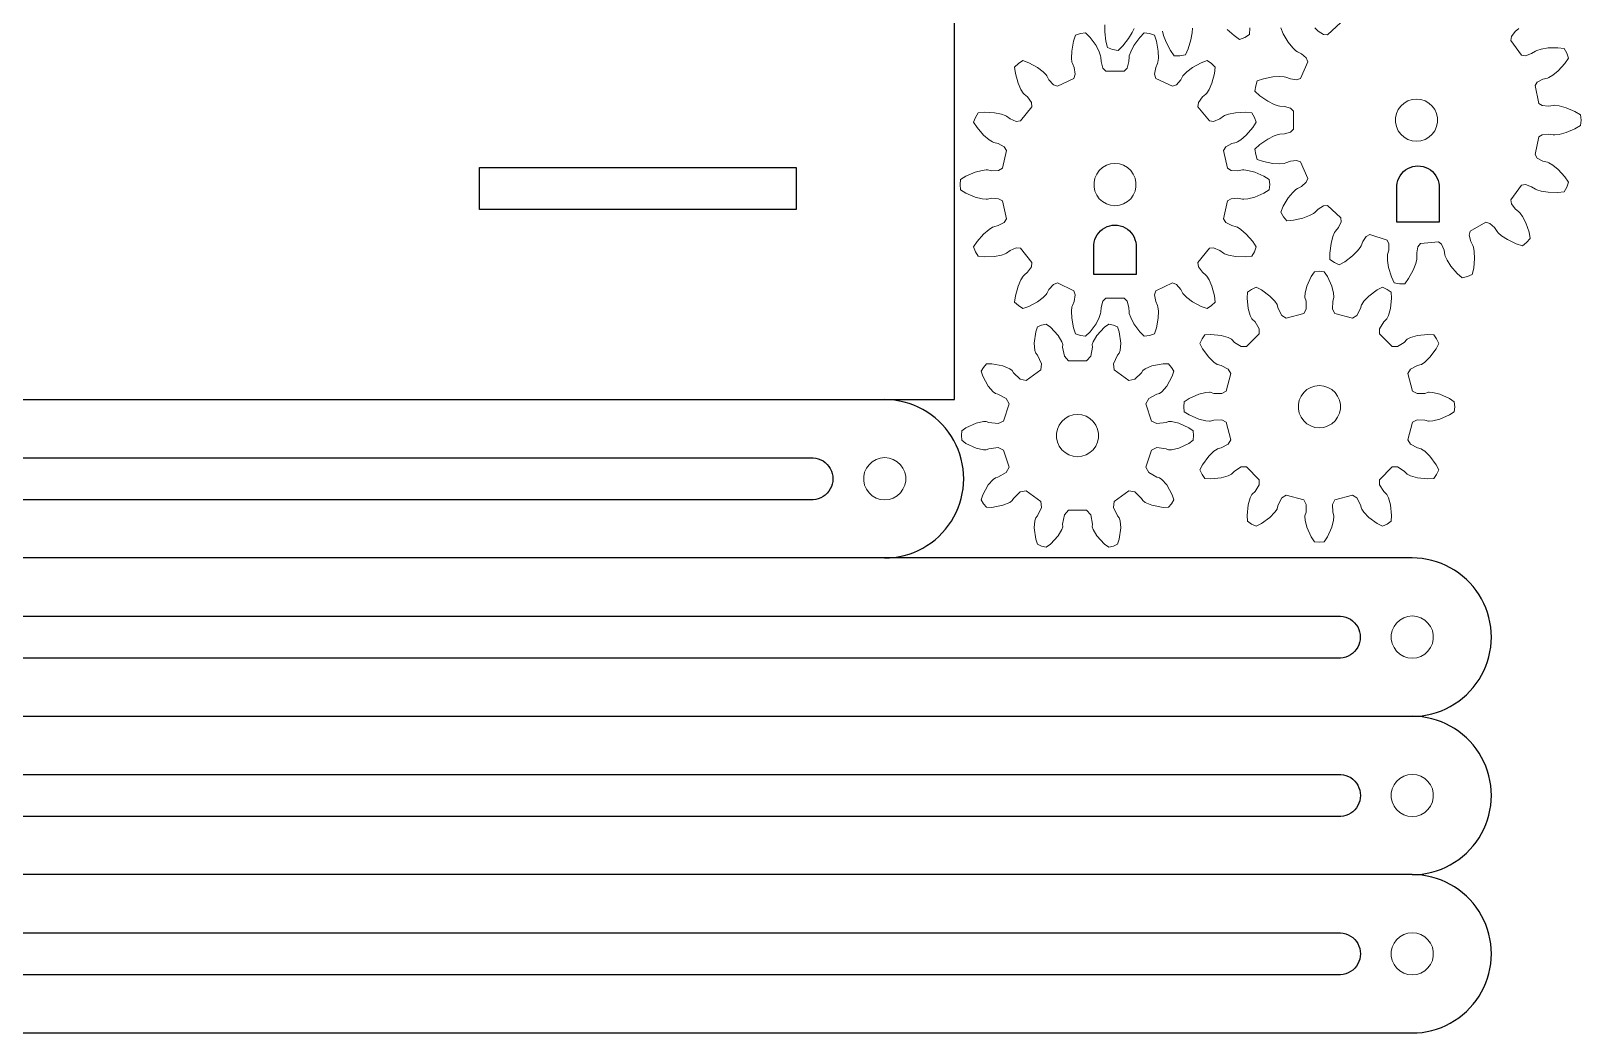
# Model space of a CAD drawing. Header units: centimetres. Extents: x 0 to 73, y 0 to 113.
# Drawn here: x 22.61 to 51.98, y 0.22 to 19.2 of the extents above; entities that cross this region are included whole.
import ezdxf

# ---------------------------------------------------------------- set-up
doc = ezdxf.new("R2010")
doc.units = ezdxf.units.CM
doc.layers.get('0').update_dxf_attribs({"lineweight": 25, "true_color": 0xffffff})
doc.layers.add('OpenJsCad', color=7, linetype='Continuous', lineweight=5, true_color=0xffffff)

msp = doc.modelspace()

# ---------------------------------------------------------------- linework, layer by layer
for p, q in [((40.106, 12.216), (40.106, 42.216)), ((31.106, 16.616), (37.106, 16.616)), ((31.106, 15.816), (31.106, 16.616)), ((37.106, 16.616), (37.106, 15.816)), ((48.53, 16.414), (48.554, 16.458)), ((48.554, 16.458), (48.584, 16.499)), ((48.584, 16.499), (48.618, 16.535)), ((48.618, 16.535), (48.657, 16.567)), ((48.657, 16.567), (48.699, 16.594)), ((48.699, 16.594), (48.745, 16.616)), ((48.745, 16.616), (48.792, 16.631)), ((48.792, 16.631), (48.842, 16.641)), ((48.842, 16.641), (48.892, 16.644)), ((48.892, 16.644), (48.942, 16.641)), ((48.942, 16.641), (48.991, 16.631)), ((48.991, 16.631), (49.039, 16.616)), ((49.039, 16.616), (49.085, 16.594)), ((49.085, 16.594), (49.127, 16.567)), ((49.127, 16.567), (49.166, 16.535)), ((49.166, 16.535), (49.2, 16.499)), ((49.2, 16.499), (49.23, 16.458)), ((49.23, 16.458), (49.254, 16.414)), ((48.492, 15.577), (48.493, 16.269)), ((48.493, 16.269), (48.499, 16.319)), ((48.499, 16.319), (48.511, 16.367)), ((48.511, 16.367), (48.53, 16.414)), ((49.254, 16.414), (49.272, 16.367)), ((49.272, 16.367), (49.285, 16.319)), ((49.285, 16.319), (49.291, 16.269)), ((49.291, 16.269), (49.292, 15.577)), ((37.106, 15.816), (31.106, 15.816)), ((49.292, 15.577), (48.492, 15.577)), ((42.768, 15.246), (42.787, 15.293)), ((42.787, 15.293), (42.811, 15.337)), ((42.811, 15.337), (42.841, 15.378)), ((42.841, 15.378), (42.875, 15.414)), ((42.875, 15.414), (42.914, 15.446)), ((42.914, 15.446), (42.956, 15.473)), ((42.956, 15.473), (43.002, 15.495)), ((43.002, 15.495), (43.049, 15.51)), ((43.049, 15.51), (43.099, 15.52)), ((43.099, 15.52), (43.149, 15.523)), ((43.149, 15.523), (43.199, 15.52)), ((43.199, 15.52), (43.248, 15.51)), ((43.248, 15.51), (43.296, 15.495)), ((43.296, 15.495), (43.342, 15.473)), ((43.342, 15.473), (43.384, 15.446)), ((43.384, 15.446), (43.423, 15.414)), ((43.423, 15.414), (43.457, 15.378)), ((43.457, 15.378), (43.487, 15.337)), ((43.487, 15.337), (43.511, 15.293)), ((43.511, 15.293), (43.529, 15.246)), ((42.749, 14.589), (42.75, 15.148)), ((42.75, 15.148), (42.756, 15.198)), ((42.756, 15.198), (42.768, 15.246)), ((43.529, 15.246), (43.542, 15.198)), ((43.542, 15.198), (43.548, 15.148)), ((43.548, 15.148), (43.549, 14.589)), ((43.549, 14.589), (42.749, 14.589)), ((0.106, 12.216), (40.106, 12.216)), ((38.877, 12.213), (38.783, 12.216)), ((38.971, 12.204), (38.877, 12.213)), ((39.064, 12.189), (38.971, 12.204)), ((39.156, 12.168), (39.064, 12.189)), ((39.246, 12.142), (39.156, 12.168)), ((39.335, 12.11), (39.246, 12.142)), ((39.421, 12.073), (39.335, 12.11)), ((39.505, 12.03), (39.421, 12.073)), ((39.586, 11.982), (39.505, 12.03)), ((39.664, 11.929), (39.586, 11.982)), ((39.739, 11.871), (39.664, 11.929)), ((39.809, 11.809), (39.739, 11.871)), ((39.876, 11.742), (39.809, 11.809)), ((39.938, 11.672), (39.876, 11.742)), ((39.996, 11.597), (39.938, 11.672)), ((40.049, 11.519), (39.996, 11.597)), ((40.097, 11.438), (40.049, 11.519)), ((40.14, 11.354), (40.097, 11.438)), ((40.177, 11.268), (40.14, 11.354)), ((40.209, 11.179), (40.177, 11.268)), ((40.236, 11.089), (40.209, 11.179)), ((1.758, 11.115), (37.427, 11.115)), ((37.427, 11.115), (37.477, 11.108)), ((37.477, 11.108), (37.525, 11.096)), ((37.525, 11.096), (37.572, 11.077)), ((37.572, 11.077), (37.616, 11.053)), ((37.616, 11.053), (37.657, 11.024)), ((37.657, 11.024), (37.693, 10.989)), ((37.693, 10.989), (37.725, 10.951)), ((37.725, 10.951), (37.752, 10.908)), ((37.752, 10.908), (37.774, 10.863)), ((40.256, 10.997), (40.236, 11.089)), ((40.271, 10.904), (40.256, 10.997)), ((40.28, 10.81), (40.271, 10.904)), ((37.774, 10.863), (37.789, 10.815)), ((37.789, 10.616), (37.774, 10.568)), ((37.789, 10.815), (37.799, 10.766)), ((37.799, 10.665), (37.789, 10.616)), ((37.799, 10.766), (37.802, 10.716)), ((37.802, 10.716), (37.799, 10.665)), ((40.271, 10.528), (40.28, 10.621)), ((40.283, 10.716), (40.28, 10.81)), ((40.28, 10.621), (40.283, 10.716)), ((37.427, 10.316), (1.758, 10.316)), ((37.477, 10.323), (37.427, 10.316)), ((37.525, 10.335), (37.477, 10.323)), ((37.572, 10.354), (37.525, 10.335)), ((37.616, 10.378), (37.572, 10.354)), ((37.657, 10.407), (37.616, 10.378)), ((37.693, 10.442), (37.657, 10.407)), ((37.725, 10.48), (37.693, 10.442)), ((37.752, 10.523), (37.725, 10.48)), ((37.774, 10.568), (37.752, 10.523)), ((40.209, 10.252), (40.236, 10.343)), ((40.236, 10.343), (40.256, 10.434)), ((40.256, 10.434), (40.271, 10.528)), ((40.049, 9.912), (40.097, 9.993)), ((40.097, 9.993), (40.14, 10.077)), ((40.14, 10.077), (40.177, 10.163)), ((40.177, 10.163), (40.209, 10.252)), ((39.876, 9.689), (39.938, 9.759)), ((39.938, 9.759), (39.996, 9.834)), ((39.996, 9.834), (40.049, 9.912)), ((39.421, 9.358), (39.505, 9.401)), ((39.505, 9.401), (39.586, 9.449)), ((39.586, 9.449), (39.664, 9.502)), ((39.664, 9.502), (39.739, 9.56)), ((39.739, 9.56), (39.809, 9.622)), ((39.809, 9.622), (39.876, 9.689)), ((48.783, 9.216), (1.783, 9.216)), ((38.783, 9.216), (38.877, 9.219)), ((38.877, 9.219), (38.971, 9.227)), ((38.971, 9.227), (39.064, 9.242)), ((39.064, 9.242), (39.156, 9.263)), ((39.156, 9.263), (39.246, 9.289)), ((39.246, 9.289), (39.335, 9.321)), ((39.335, 9.321), (39.421, 9.358)), ((48.877, 9.213), (48.783, 9.216)), ((48.971, 9.204), (48.877, 9.213)), ((49.064, 9.189), (48.971, 9.204)), ((49.156, 9.168), (49.064, 9.189)), ((49.246, 9.142), (49.156, 9.168)), ((49.335, 9.11), (49.246, 9.142)), ((49.421, 9.073), (49.335, 9.11)), ((49.505, 9.03), (49.421, 9.073)), ((49.586, 8.982), (49.505, 9.03)), ((49.664, 8.929), (49.586, 8.982)), ((49.739, 8.871), (49.664, 8.929)), ((49.809, 8.809), (49.739, 8.871)), ((49.876, 8.742), (49.809, 8.809)), ((49.938, 8.672), (49.876, 8.742)), ((49.996, 8.597), (49.938, 8.672)), ((50.049, 8.519), (49.996, 8.597)), ((50.097, 8.438), (50.049, 8.519)), ((50.14, 8.354), (50.097, 8.438)), ((50.177, 8.268), (50.14, 8.354)), ((50.209, 8.179), (50.177, 8.268)), ((1.758, 8.115), (47.424, 8.115)), ((47.424, 8.115), (47.474, 8.108)), ((47.474, 8.108), (47.523, 8.096)), ((47.523, 8.096), (47.569, 8.077)), ((47.569, 8.077), (47.613, 8.053)), ((47.613, 8.053), (47.654, 8.024)), ((47.654, 8.024), (47.691, 7.989)), ((47.691, 7.989), (47.723, 7.951)), ((47.723, 7.951), (47.75, 7.908)), ((50.236, 8.089), (50.209, 8.179)), ((50.256, 7.997), (50.236, 8.089)), ((50.271, 7.904), (50.256, 7.997)), ((47.75, 7.908), (47.771, 7.863)), ((47.771, 7.863), (47.787, 7.815)), ((47.787, 7.815), (47.796, 7.766)), ((47.796, 7.665), (47.787, 7.616)), ((47.796, 7.766), (47.799, 7.716)), ((47.799, 7.716), (47.796, 7.665)), ((50.28, 7.81), (50.271, 7.904)), ((50.283, 7.716), (50.28, 7.81)), ((50.28, 7.621), (50.283, 7.716)), ((47.569, 7.354), (47.523, 7.335)), ((47.613, 7.378), (47.569, 7.354)), ((47.654, 7.407), (47.613, 7.378)), ((47.691, 7.442), (47.654, 7.407)), ((47.723, 7.48), (47.691, 7.442)), ((47.75, 7.523), (47.723, 7.48)), ((47.771, 7.568), (47.75, 7.523)), ((47.787, 7.616), (47.771, 7.568)), ((50.236, 7.343), (50.256, 7.434)), ((50.256, 7.434), (50.271, 7.528)), ((50.271, 7.528), (50.28, 7.621)), ((47.424, 7.316), (1.758, 7.316)), ((47.474, 7.323), (47.424, 7.316)), ((47.523, 7.335), (47.474, 7.323)), ((50.097, 6.993), (50.14, 7.077)), ((50.14, 7.077), (50.177, 7.163)), ((50.177, 7.163), (50.209, 7.252)), ((50.209, 7.252), (50.236, 7.343)), ((49.876, 6.689), (49.938, 6.759)), ((49.938, 6.759), (49.996, 6.834)), ((49.996, 6.834), (50.049, 6.912)), ((50.049, 6.912), (50.097, 6.993)), ((49.586, 6.449), (49.664, 6.502)), ((49.664, 6.502), (49.739, 6.56)), ((49.739, 6.56), (49.809, 6.622)), ((49.809, 6.622), (49.876, 6.689)), ((1.783, 6.216), (48.783, 6.216)), ((48.783, 6.216), (48.877, 6.219)), ((48.877, 6.213), (48.783, 6.216)), ((48.877, 6.219), (48.971, 6.227)), ((48.971, 6.204), (48.877, 6.213)), ((48.971, 6.227), (49.064, 6.242)), ((49.064, 6.189), (48.971, 6.204)), ((49.064, 6.242), (49.156, 6.263)), ((49.156, 6.168), (49.064, 6.189)), ((49.156, 6.263), (49.246, 6.289)), ((49.246, 6.289), (49.335, 6.321)), ((49.335, 6.321), (49.421, 6.358)), ((49.421, 6.358), (49.505, 6.401)), ((49.505, 6.401), (49.586, 6.449)), ((49.246, 6.142), (49.156, 6.168)), ((49.335, 6.11), (49.246, 6.142)), ((49.421, 6.073), (49.335, 6.11)), ((49.505, 6.03), (49.421, 6.073)), ((49.586, 5.982), (49.505, 6.03)), ((49.664, 5.929), (49.586, 5.982)), ((49.739, 5.871), (49.664, 5.929)), ((49.809, 5.809), (49.739, 5.871)), ((49.876, 5.742), (49.809, 5.809)), ((49.938, 5.672), (49.876, 5.742)), ((49.996, 5.597), (49.938, 5.672)), ((50.049, 5.519), (49.996, 5.597)), ((50.097, 5.438), (50.049, 5.519)), ((50.14, 5.354), (50.097, 5.438)), ((50.177, 5.268), (50.14, 5.354)), ((1.758, 5.115), (47.428, 5.115)), ((47.428, 5.115), (47.478, 5.108)), ((47.478, 5.108), (47.526, 5.096)), ((47.526, 5.096), (47.573, 5.077)), ((47.573, 5.077), (47.617, 5.053)), ((47.617, 5.053), (47.658, 5.024)), ((47.658, 5.024), (47.694, 4.989)), ((50.209, 5.179), (50.177, 5.268)), ((50.236, 5.089), (50.209, 5.179)), ((50.256, 4.997), (50.236, 5.089)), ((50.271, 4.904), (50.256, 4.997)), ((47.694, 4.989), (47.726, 4.951)), ((47.726, 4.951), (47.753, 4.908)), ((47.753, 4.908), (47.774, 4.863)), ((47.774, 4.863), (47.79, 4.815)), ((47.79, 4.815), (47.799, 4.766)), ((47.799, 4.766), (47.803, 4.716)), ((47.803, 4.716), (47.799, 4.665)), ((50.28, 4.81), (50.271, 4.904)), ((50.283, 4.716), (50.28, 4.81)), ((50.28, 4.621), (50.283, 4.716)), ((47.658, 4.407), (47.617, 4.378)), ((47.694, 4.442), (47.658, 4.407)), ((47.726, 4.48), (47.694, 4.442)), ((47.753, 4.523), (47.726, 4.48)), ((47.774, 4.568), (47.753, 4.523)), ((47.79, 4.616), (47.774, 4.568)), ((47.799, 4.665), (47.79, 4.616)), ((50.236, 4.343), (50.256, 4.434)), ((50.256, 4.434), (50.271, 4.528)), ((50.271, 4.528), (50.28, 4.621)), ((47.428, 4.316), (1.758, 4.316)), ((47.478, 4.323), (47.428, 4.316)), ((47.526, 4.335), (47.478, 4.323)), ((47.573, 4.354), (47.526, 4.335)), ((47.617, 4.378), (47.573, 4.354)), ((50.14, 4.077), (50.177, 4.163)), ((50.177, 4.163), (50.209, 4.252)), ((50.209, 4.252), (50.236, 4.343)), ((49.938, 3.759), (49.996, 3.834)), ((49.996, 3.834), (50.049, 3.912)), ((50.049, 3.912), (50.097, 3.993)), ((50.097, 3.993), (50.14, 4.077)), ((49.664, 3.502), (49.739, 3.56)), ((49.739, 3.56), (49.809, 3.622)), ((49.809, 3.622), (49.876, 3.689)), ((49.876, 3.689), (49.938, 3.759)), ((48.971, 3.227), (49.064, 3.242)), ((49.064, 3.242), (49.156, 3.263)), ((49.156, 3.263), (49.246, 3.289)), ((49.246, 3.289), (49.335, 3.321)), ((49.335, 3.321), (49.421, 3.358)), ((49.421, 3.358), (49.505, 3.401)), ((49.505, 3.401), (49.586, 3.449)), ((49.586, 3.449), (49.664, 3.502)), ((48.783, 3.216), (1.783, 3.216)), ((48.783, 3.216), (48.877, 3.219)), ((48.877, 3.213), (48.783, 3.216)), ((48.877, 3.219), (48.971, 3.227)), ((48.971, 3.204), (48.877, 3.213)), ((49.064, 3.189), (48.971, 3.204)), ((49.156, 3.168), (49.064, 3.189)), ((49.246, 3.142), (49.156, 3.168)), ((49.335, 3.11), (49.246, 3.142)), ((49.421, 3.073), (49.335, 3.11)), ((49.505, 3.03), (49.421, 3.073)), ((49.586, 2.982), (49.505, 3.03)), ((49.664, 2.929), (49.586, 2.982)), ((49.739, 2.871), (49.664, 2.929)), ((49.809, 2.809), (49.739, 2.871)), ((49.876, 2.742), (49.809, 2.809)), ((49.938, 2.672), (49.876, 2.742)), ((49.996, 2.597), (49.938, 2.672)), ((50.049, 2.519), (49.996, 2.597)), ((50.097, 2.438), (50.049, 2.519)), ((50.14, 2.354), (50.097, 2.438)), ((50.177, 2.268), (50.14, 2.354)), ((1.758, 2.115), (47.426, 2.115)), ((47.426, 2.115), (47.476, 2.108)), ((47.476, 2.108), (47.525, 2.096)), ((47.525, 2.096), (47.572, 2.077)), ((47.572, 2.077), (47.616, 2.053)), ((50.209, 2.179), (50.177, 2.268)), ((50.236, 2.089), (50.209, 2.179)), ((50.256, 1.997), (50.236, 2.089)), ((47.616, 2.053), (47.656, 2.024)), ((47.656, 2.024), (47.693, 1.989)), ((47.693, 1.989), (47.725, 1.951)), ((47.725, 1.951), (47.752, 1.908)), ((47.752, 1.908), (47.773, 1.863)), ((47.773, 1.863), (47.789, 1.815)), ((47.789, 1.815), (47.798, 1.766)), ((47.798, 1.766), (47.801, 1.716)), ((50.271, 1.904), (50.256, 1.997)), ((50.28, 1.81), (50.271, 1.904)), ((50.283, 1.716), (50.28, 1.81)), ((47.725, 1.48), (47.693, 1.442)), ((47.752, 1.523), (47.725, 1.48)), ((47.773, 1.568), (47.752, 1.523)), ((47.789, 1.616), (47.773, 1.568)), ((47.798, 1.665), (47.789, 1.616)), ((47.801, 1.716), (47.798, 1.665)), ((50.256, 1.434), (50.271, 1.528)), ((50.271, 1.528), (50.28, 1.621)), ((50.28, 1.621), (50.283, 1.716)), ((47.426, 1.316), (1.758, 1.316)), ((47.476, 1.323), (47.426, 1.316)), ((47.525, 1.335), (47.476, 1.323)), ((47.572, 1.354), (47.525, 1.335)), ((47.616, 1.378), (47.572, 1.354)), ((47.656, 1.407), (47.616, 1.378)), ((47.693, 1.442), (47.656, 1.407)), ((50.177, 1.163), (50.209, 1.252)), ((50.209, 1.252), (50.236, 1.343)), ((50.236, 1.343), (50.256, 1.434)), ((49.996, 0.834), (50.049, 0.912)), ((50.049, 0.912), (50.097, 0.993)), ((50.097, 0.993), (50.14, 1.077)), ((50.14, 1.077), (50.177, 1.163)), ((49.739, 0.56), (49.809, 0.622)), ((49.809, 0.622), (49.876, 0.689)), ((49.876, 0.689), (49.938, 0.759)), ((49.938, 0.759), (49.996, 0.834)), ((49.246, 0.289), (49.335, 0.321)), ((49.335, 0.321), (49.421, 0.358)), ((49.421, 0.358), (49.505, 0.401)), ((49.505, 0.401), (49.586, 0.449)), ((49.586, 0.449), (49.664, 0.502)), ((49.664, 0.502), (49.739, 0.56)), ((1.783, 0.216), (48.783, 0.216)), ((48.783, 0.216), (48.877, 0.219)), ((48.877, 0.219), (48.971, 0.227)), ((48.971, 0.227), (49.064, 0.242)), ((49.064, 0.242), (49.156, 0.263)), ((49.156, 0.263), (49.246, 0.289))]:
    msp.add_line(p, q)
at = {"layer": 'OpenJsCad'}
for points in [[(45.743, 14.931), (45.792, 15.017), (45.828, 15.109), (45.763, 15.21), (45.639, 15.352), (45.537, 15.439), (45.469, 15.481), (45.446, 15.491), (45.364, 15.513), (45.252, 15.574), (45.207, 15.643), (45.284, 15.979), (45.354, 16.022), (45.481, 16.029), (45.564, 16.012), (45.59, 16.011), (45.669, 16.019), (45.799, 16.053), (45.973, 16.128), (46.075, 16.191), (46.083, 16.289), (46.075, 16.388), (45.973, 16.451), (45.799, 16.526), (45.669, 16.559), (45.59, 16.568), (45.564, 16.567), (45.481, 16.55), (45.354, 16.557), (45.284, 16.6), (45.207, 16.936), (45.252, 17.005), (45.364, 17.066), (45.446, 17.087), (45.469, 17.097), (45.537, 17.14), (45.639, 17.226), (45.763, 17.369), (45.828, 17.47), (45.792, 17.562), (45.743, 17.648), (45.623, 17.66), (45.434, 17.652), (45.303, 17.626), (45.227, 17.599), (45.205, 17.587), (45.137, 17.536), (45.019, 17.487), (44.938, 17.495), (44.723, 17.764), (44.733, 17.846), (44.807, 17.95), (44.872, 18.005), (44.889, 18.024), (44.932, 18.091), (44.986, 18.214), (45.036, 18.396), (45.051, 18.516), (44.978, 18.583), (44.897, 18.638), (44.783, 18.598), (44.617, 18.508), (44.509, 18.428), (44.453, 18.371), (44.438, 18.35), (44.399, 18.275), (44.314, 18.18), (44.237, 18.152), (43.927, 18.301), (43.901, 18.379), (43.923, 18.505), (43.957, 18.582), (43.964, 18.607), (43.973, 18.686), (43.969, 18.82), (43.935, 19.006), (43.896, 19.12), (43.802, 19.149), (43.705, 19.164), (43.62, 19.078), (43.509, 18.925), (43.447, 18.806), (43.421, 18.731), (43.416, 18.706), (43.414, 18.621), (43.379, 18.498), (43.321, 18.439), (42.977, 18.439), (42.92, 18.498), (42.885, 18.621), (42.882, 18.706), (42.878, 18.731), (42.852, 18.806), (42.79, 18.925), (42.679, 19.078), (42.594, 19.164), (42.497, 19.149), (42.402, 19.12), (42.363, 19.006), (42.33, 18.82), (42.325, 18.686), (42.335, 18.607), (42.342, 18.582), (42.376, 18.505), (42.398, 18.379), (42.372, 18.301), (42.062, 18.152), (41.984, 18.18), (41.899, 18.275), (41.86, 18.35), (41.845, 18.371), (41.789, 18.428), (41.682, 18.508), (41.516, 18.598), (41.402, 18.638), (41.32, 18.583), (41.248, 18.516), (41.262, 18.396), (41.313, 18.214), (41.367, 18.091), (41.41, 18.024), (41.427, 18.005), (41.491, 17.95), (41.565, 17.846), (41.576, 17.764), (41.361, 17.495), (41.279, 17.487), (41.162, 17.536), (41.094, 17.587), (41.071, 17.599), (40.996, 17.626), (40.864, 17.652), (40.676, 17.66), (40.556, 17.648), (40.507, 17.562), (40.47, 17.47), (40.535, 17.369), (40.66, 17.226), (40.762, 17.14), (40.83, 17.097), (40.853, 17.087), (40.935, 17.066), (41.047, 17.005), (41.092, 16.936), (41.015, 16.6), (40.945, 16.557), (40.817, 16.55), (40.734, 16.567), (40.709, 16.568), (40.63, 16.559), (40.5, 16.526), (40.326, 16.451), (40.223, 16.388), (40.216, 16.289), (40.223, 16.191), (40.326, 16.128), (40.5, 16.053), (40.63, 16.019), (40.709, 16.011), (40.734, 16.012), (40.817, 16.029), (40.945, 16.022), (41.015, 15.979), (41.092, 15.643), (41.047, 15.574), (40.935, 15.513), (40.853, 15.491), (40.83, 15.481), (40.762, 15.439), (40.66, 15.352), (40.535, 15.21), (40.47, 15.109), (40.507, 15.017), (40.556, 14.931), (40.676, 14.919), (40.864, 14.927), (40.996, 14.953), (41.071, 14.98), (41.094, 14.992), (41.162, 15.043), (41.279, 15.092), (41.361, 15.083), (41.576, 14.814), (41.565, 14.733), (41.491, 14.629), (41.427, 14.574), (41.41, 14.555), (41.367, 14.488), (41.313, 14.365), (41.262, 14.183), (41.248, 14.063), (41.32, 13.996), (41.402, 13.94), (41.516, 13.981), (41.682, 14.07), (41.789, 14.151), (41.845, 14.208), (41.86, 14.228), (41.899, 14.304), (41.984, 14.399), (42.062, 14.427), (42.372, 14.278), (42.398, 14.2), (42.376, 14.074), (42.342, 13.997), (42.335, 13.972), (42.325, 13.893), (42.33, 13.759), (42.363, 13.573), (42.402, 13.459), (42.497, 13.43), (42.594, 13.415), (42.679, 13.501), (42.79, 13.654), (42.852, 13.773), (42.878, 13.848), (42.882, 13.873), (42.885, 13.958), (42.92, 14.081), (42.977, 14.139), (43.321, 14.139), (43.379, 14.081), (43.414, 13.958), (43.416, 13.873), (43.421, 13.848), (43.447, 13.773), (43.509, 13.654), (43.62, 13.501), (43.705, 13.415), (43.802, 13.43), (43.896, 13.459), (43.935, 13.573), (43.969, 13.759), (43.973, 13.893), (43.964, 13.972), (43.957, 13.997), (43.923, 14.074), (43.901, 14.2), (43.927, 14.278), (44.237, 14.427), (44.314, 14.399), (44.399, 14.304), (44.438, 14.228), (44.453, 14.208), (44.509, 14.151), (44.617, 14.07), (44.783, 13.981), (44.897, 13.94), (44.978, 13.996), (45.051, 14.063), (45.036, 14.183), (44.986, 14.365), (44.932, 14.488), (44.889, 14.555), (44.872, 14.574), (44.807, 14.629), (44.733, 14.733), (44.723, 14.814), (44.938, 15.083), (45.019, 15.092), (45.137, 15.043), (45.205, 14.992), (45.227, 14.98), (45.303, 14.953), (45.434, 14.927), (45.623, 14.919), (45.743, 14.931)], [(48.948, 17.119), (48.865, 17.11), (48.782, 17.119), (48.703, 17.145), (48.63, 17.187), (48.568, 17.243), (48.519, 17.31), (48.485, 17.387), (48.467, 17.469), (48.467, 17.552), (48.485, 17.634), (48.519, 17.71), (48.568, 17.778), (48.63, 17.834), (48.703, 17.876), (48.782, 17.902), (48.865, 17.91), (48.948, 17.902), (49.028, 17.876), (49.1, 17.834), (49.163, 17.778), (49.212, 17.71), (49.246, 17.634), (49.263, 17.552), (49.263, 17.469), (49.246, 17.387), (49.212, 17.31), (49.163, 17.243), (49.1, 17.187), (49.028, 17.145), (48.948, 17.119)], [(43.233, 15.898), (43.149, 15.889), (43.066, 15.898), (42.987, 15.924), (42.914, 15.966), (42.852, 16.022), (42.803, 16.089), (42.769, 16.166), (42.752, 16.248), (42.752, 16.331), (42.769, 16.413), (42.803, 16.489), (42.852, 16.557), (42.914, 16.613), (42.987, 16.655), (43.066, 16.681), (43.149, 16.689), (43.233, 16.681), (43.312, 16.655), (43.385, 16.613), (43.447, 16.557), (43.496, 16.489), (43.53, 16.413), (43.547, 16.331), (43.547, 16.248), (43.53, 16.166), (43.496, 16.089), (43.447, 16.022), (43.385, 15.966), (43.312, 15.924), (43.233, 15.898)], [(49.192, 10.72), (49.246, 10.798), (49.285, 10.883), (49.237, 10.983), (49.119, 11.144), (49.021, 11.238), (48.961, 11.279), (48.952, 11.282), (48.881, 11.3), (48.751, 11.372), (48.701, 11.453), (48.79, 11.786), (48.874, 11.831), (49.023, 11.828), (49.093, 11.808), (49.102, 11.807), (49.174, 11.812), (49.307, 11.844), (49.489, 11.925), (49.581, 11.987), (49.59, 12.081), (49.581, 12.175), (49.489, 12.237), (49.307, 12.318), (49.174, 12.35), (49.102, 12.355), (49.093, 12.354), (49.023, 12.334), (48.874, 12.331), (48.79, 12.376), (48.701, 12.709), (48.751, 12.79), (48.881, 12.862), (48.952, 12.88), (48.961, 12.883), (49.021, 12.924), (49.119, 13.018), (49.237, 13.179), (49.285, 13.279), (49.246, 13.364), (49.192, 13.442), (49.081, 13.449), (48.882, 13.428), (48.752, 13.39), (48.686, 13.358), (48.679, 13.353), (48.628, 13.3), (48.501, 13.223), (48.406, 13.22), (48.162, 13.464), (48.165, 13.559), (48.242, 13.687), (48.295, 13.737), (48.3, 13.745), (48.332, 13.81), (48.37, 13.94), (48.391, 14.139), (48.383, 14.25), (48.306, 14.304), (48.221, 14.344), (48.121, 14.295), (47.96, 14.177), (47.865, 14.079), (47.825, 14.019), (47.821, 14.011), (47.804, 13.939), (47.732, 13.809), (47.651, 13.759), (47.318, 13.848), (47.273, 13.932), (47.276, 14.081), (47.296, 14.151), (47.297, 14.16), (47.292, 14.233), (47.259, 14.365), (47.179, 14.547), (47.117, 14.639), (47.023, 14.648), (46.929, 14.639), (46.867, 14.547), (46.786, 14.365), (46.754, 14.233), (46.749, 14.16), (46.75, 14.151), (46.77, 14.081), (46.773, 13.932), (46.727, 13.848), (46.395, 13.759), (46.313, 13.809), (46.242, 13.939), (46.224, 14.011), (46.221, 14.019), (46.18, 14.079), (46.086, 14.177), (45.925, 14.295), (45.825, 14.344), (45.74, 14.304), (45.662, 14.25), (45.655, 14.139), (45.676, 13.94), (45.714, 13.81), (45.746, 13.745), (45.751, 13.737), (45.804, 13.687), (45.881, 13.559), (45.884, 13.464), (45.64, 13.22), (45.544, 13.223), (45.417, 13.3), (45.366, 13.353), (45.359, 13.358), (45.294, 13.39), (45.163, 13.428), (44.965, 13.449), (44.854, 13.442), (44.8, 13.364), (44.76, 13.279), (44.809, 13.179), (44.927, 13.018), (45.025, 12.924), (45.085, 12.883), (45.093, 12.88), (45.164, 12.862), (45.295, 12.79), (45.345, 12.709), (45.256, 12.376), (45.172, 12.331), (45.023, 12.334), (44.952, 12.354), (44.944, 12.355), (44.871, 12.35), (44.739, 12.318), (44.557, 12.237), (44.464, 12.175), (44.456, 12.081), (44.464, 11.987), (44.557, 11.925), (44.739, 11.844), (44.871, 11.812), (44.944, 11.807), (44.952, 11.808), (45.023, 11.828), (45.172, 11.831), (45.256, 11.786), (45.345, 11.453), (45.295, 11.372), (45.164, 11.3), (45.093, 11.282), (45.085, 11.279), (45.025, 11.238), (44.927, 11.144), (44.809, 10.983), (44.76, 10.883), (44.8, 10.798), (44.854, 10.72), (44.965, 10.713), (45.163, 10.734), (45.294, 10.772), (45.359, 10.804), (45.366, 10.809), (45.417, 10.862), (45.544, 10.939), (45.64, 10.942), (45.884, 10.698), (45.881, 10.603), (45.804, 10.475), (45.751, 10.425), (45.746, 10.417), (45.714, 10.352), (45.676, 10.222), (45.655, 10.023), (45.662, 9.912), (45.74, 9.858), (45.825, 9.818), (45.925, 9.867), (46.086, 9.985), (46.18, 10.083), (46.221, 10.143), (46.224, 10.151), (46.242, 10.223), (46.313, 10.353), (46.395, 10.403), (46.727, 10.314), (46.773, 10.23), (46.77, 10.081), (46.75, 10.011), (46.749, 10.002), (46.754, 9.929), (46.786, 9.797), (46.867, 9.615), (46.929, 9.523), (47.023, 9.514), (47.117, 9.523), (47.179, 9.615), (47.259, 9.797), (47.292, 9.929), (47.297, 10.002), (47.296, 10.011), (47.276, 10.081), (47.273, 10.23), (47.318, 10.314), (47.651, 10.403), (47.732, 10.353), (47.804, 10.223), (47.821, 10.151), (47.825, 10.143), (47.865, 10.083), (47.96, 9.985), (48.121, 9.867), (48.221, 9.818), (48.306, 9.858), (48.383, 9.912), (48.391, 10.023), (48.37, 10.222), (48.332, 10.352), (48.3, 10.417), (48.295, 10.425), (48.242, 10.475), (48.165, 10.603), (48.162, 10.698), (48.406, 10.942), (48.501, 10.939), (48.628, 10.862), (48.679, 10.809), (48.686, 10.804), (48.752, 10.772), (48.882, 10.734), (49.081, 10.713), (49.192, 10.72)], [(44.163, 10.175), (44.219, 10.241), (44.265, 10.315), (44.235, 10.411), (44.13, 10.599), (44.039, 10.703), (43.995, 10.736), (43.946, 10.747), (43.79, 10.833), (43.733, 10.933), (43.84, 11.26), (43.944, 11.307), (44.121, 11.285), (44.167, 11.265), (44.222, 11.266), (44.357, 11.297), (44.552, 11.387), (44.632, 11.448), (44.639, 11.534), (44.632, 11.621), (44.552, 11.681), (44.357, 11.772), (44.222, 11.802), (44.167, 11.803), (44.121, 11.784), (43.944, 11.761), (43.84, 11.808), (43.733, 12.136), (43.79, 12.235), (43.946, 12.321), (43.995, 12.332), (44.039, 12.365), (44.13, 12.47), (44.235, 12.657), (44.265, 12.753), (44.219, 12.827), (44.163, 12.893), (44.062, 12.895), (43.851, 12.854), (43.724, 12.799), (43.679, 12.768), (43.653, 12.725), (43.523, 12.602), (43.411, 12.579), (43.133, 12.781), (43.12, 12.895), (43.196, 13.057), (43.229, 13.094), (43.245, 13.147), (43.258, 13.285), (43.232, 13.498), (43.199, 13.593), (43.119, 13.627), (43.035, 13.647), (42.952, 13.589), (42.806, 13.432), (42.735, 13.313), (42.717, 13.261), (42.722, 13.211), (42.689, 13.036), (42.611, 12.951), (42.267, 12.951), (42.19, 13.036), (42.157, 13.211), (42.161, 13.261), (42.143, 13.313), (42.072, 13.432), (41.926, 13.589), (41.844, 13.647), (41.759, 13.627), (41.679, 13.593), (41.647, 13.498), (41.621, 13.285), (41.633, 13.147), (41.649, 13.094), (41.682, 13.057), (41.759, 12.895), (41.746, 12.781), (41.467, 12.579), (41.355, 12.602), (41.225, 12.725), (41.2, 12.768), (41.155, 12.799), (41.027, 12.854), (40.816, 12.895), (40.716, 12.893), (40.659, 12.827), (40.614, 12.753), (40.644, 12.657), (40.748, 12.47), (40.839, 12.365), (40.883, 12.332), (40.932, 12.321), (41.089, 12.235), (41.145, 12.136), (41.039, 11.808), (40.934, 11.761), (40.758, 11.784), (40.711, 11.803), (40.656, 11.802), (40.521, 11.772), (40.326, 11.681), (40.246, 11.621), (40.239, 11.534), (40.246, 11.448), (40.326, 11.387), (40.521, 11.297), (40.656, 11.266), (40.711, 11.265), (40.758, 11.285), (40.934, 11.307), (41.039, 11.26), (41.145, 10.933), (41.089, 10.833), (40.932, 10.747), (40.883, 10.736), (40.839, 10.703), (40.748, 10.599), (40.644, 10.411), (40.614, 10.315), (40.659, 10.241), (40.716, 10.175), (40.816, 10.173), (41.027, 10.215), (41.155, 10.269), (41.2, 10.301), (41.225, 10.344), (41.355, 10.466), (41.467, 10.489), (41.746, 10.287), (41.759, 10.173), (41.682, 10.012), (41.649, 9.974), (41.633, 9.922), (41.621, 9.784), (41.647, 9.57), (41.679, 9.475), (41.759, 9.442), (41.844, 9.422), (41.926, 9.479), (42.072, 9.637), (42.143, 9.756), (42.161, 9.808), (42.157, 9.858), (42.19, 10.033), (42.267, 10.118), (42.611, 10.118), (42.689, 10.033), (42.722, 9.858), (42.717, 9.808), (42.735, 9.756), (42.806, 9.637), (42.952, 9.479), (43.035, 9.422), (43.119, 9.442), (43.199, 9.475), (43.232, 9.57), (43.258, 9.784), (43.245, 9.922), (43.229, 9.974), (43.196, 10.012), (43.12, 10.173), (43.133, 10.287), (43.411, 10.489), (43.523, 10.466), (43.653, 10.344), (43.679, 10.301), (43.724, 10.269), (43.851, 10.215), (44.062, 10.173), (44.163, 10.175)], [(47.106, 11.69), (47.023, 11.681), (46.94, 11.69), (46.86, 11.716), (46.788, 11.757), (46.726, 11.813), (46.676, 11.881), (46.642, 11.957), (46.625, 12.039), (46.625, 12.123), (46.642, 12.205), (46.676, 12.281), (46.726, 12.349), (46.788, 12.405), (46.86, 12.446), (46.94, 12.472), (47.023, 12.481), (47.106, 12.472), (47.186, 12.446), (47.258, 12.405), (47.32, 12.349), (47.369, 12.281), (47.403, 12.205), (47.421, 12.123), (47.421, 12.039), (47.403, 11.957), (47.369, 11.881), (47.32, 11.813), (47.258, 11.757), (47.186, 11.716), (47.106, 11.69)], [(42.522, 11.143), (42.439, 11.134), (42.356, 11.143), (42.277, 11.169), (42.204, 11.211), (42.142, 11.267), (42.093, 11.334), (42.059, 11.411), (42.041, 11.492), (42.041, 11.576), (42.059, 11.658), (42.093, 11.734), (42.142, 11.802), (42.204, 11.858), (42.277, 11.9), (42.356, 11.925), (42.439, 11.934), (42.522, 11.925), (42.602, 11.9), (42.674, 11.858), (42.737, 11.802), (42.786, 11.734), (42.82, 11.658), (42.837, 11.576), (42.837, 11.492), (42.82, 11.411), (42.786, 11.334), (42.737, 11.267), (42.674, 11.211), (42.602, 11.169), (42.522, 11.143)], [(38.868, 10.324), (38.785, 10.316), (38.702, 10.324), (38.622, 10.35), (38.55, 10.392), (38.488, 10.448), (38.438, 10.516), (38.404, 10.592), (38.387, 10.674), (38.387, 10.757), (38.404, 10.839), (38.438, 10.916), (38.488, 10.983), (38.55, 11.039), (38.622, 11.081), (38.702, 11.107), (38.785, 11.116), (38.868, 11.107), (38.948, 11.081), (39.02, 11.039), (39.082, 10.983), (39.131, 10.916), (39.165, 10.839), (39.183, 10.757), (39.183, 10.674), (39.165, 10.592), (39.131, 10.516), (39.082, 10.448), (39.02, 10.392), (38.948, 10.35), (38.868, 10.324)], [(48.868, 7.324), (48.785, 7.316), (48.702, 7.324), (48.622, 7.35), (48.55, 7.392), (48.488, 7.448), (48.438, 7.516), (48.404, 7.592), (48.387, 7.674), (48.387, 7.757), (48.404, 7.839), (48.438, 7.916), (48.488, 7.983), (48.55, 8.039), (48.622, 8.081), (48.702, 8.107), (48.785, 8.116), (48.868, 8.107), (48.948, 8.081), (49.02, 8.039), (49.082, 7.983), (49.131, 7.916), (49.165, 7.839), (49.183, 7.757), (49.183, 7.674), (49.165, 7.592), (49.131, 7.516), (49.082, 7.448), (49.02, 7.392), (48.948, 7.35), (48.868, 7.324)], [(48.868, 4.324), (48.785, 4.316), (48.702, 4.324), (48.622, 4.35), (48.55, 4.392), (48.488, 4.448), (48.438, 4.516), (48.404, 4.592), (48.387, 4.674), (48.387, 4.757), (48.404, 4.839), (48.438, 4.916), (48.488, 4.983), (48.55, 5.039), (48.622, 5.081), (48.702, 5.107), (48.785, 5.116), (48.868, 5.107), (48.948, 5.081), (49.02, 5.039), (49.082, 4.983), (49.131, 4.916), (49.165, 4.839), (49.183, 4.757), (49.183, 4.674), (49.165, 4.592), (49.131, 4.516), (49.082, 4.448), (49.02, 4.392), (48.948, 4.35), (48.868, 4.324)], [(48.868, 1.324), (48.785, 1.316), (48.702, 1.324), (48.622, 1.35), (48.55, 1.392), (48.488, 1.448), (48.438, 1.516), (48.404, 1.592), (48.387, 1.674), (48.387, 1.757), (48.404, 1.839), (48.438, 1.916), (48.488, 1.983), (48.55, 2.039), (48.622, 2.081), (48.702, 2.107), (48.785, 2.116), (48.868, 2.107), (48.948, 2.081), (49.02, 2.039), (49.082, 1.983), (49.131, 1.916), (49.165, 1.839), (49.183, 1.757), (49.183, 1.674), (49.165, 1.592), (49.131, 1.516), (49.082, 1.448), (49.02, 1.392), (48.948, 1.35), (48.868, 1.324)]]:
    msp.add_lwpolyline(points, close=True, dxfattribs=at)
for points in [[(42.957, 19.317), (42.956, 19.185), (42.976, 19.009), (43.006, 18.885), (43.105, 18.847), (43.209, 18.827), (43.3, 18.917), (43.409, 19.056), (43.478, 19.169), (43.514, 19.249)], [(44.051, 19.199), (44.072, 19.114), (44.119, 18.99), (44.201, 18.833), (44.274, 18.729), (44.38, 18.729), (44.484, 18.748), (44.536, 18.864), (44.588, 19.033), (44.611, 19.164), (44.616, 19.252)], [(45.273, 19.228), (45.407, 19.112), (45.512, 19.041), (45.611, 19.079), (45.701, 19.135), (45.708, 19.262)], [(46.291, 19.257), (46.339, 19.143), (46.435, 18.985), (46.519, 18.881), (46.58, 18.825), (46.606, 18.806), (46.685, 18.766), (46.776, 18.688), (46.804, 18.617), (46.664, 18.302), (46.592, 18.275), (46.474, 18.29), (46.39, 18.322), (46.359, 18.33), (46.277, 18.337), (46.143, 18.33), (45.962, 18.295), (45.844, 18.255), (45.817, 18.158), (45.803, 18.059), (45.894, 17.974), (46.045, 17.869), (46.164, 17.808), (46.243, 17.781), (46.274, 17.775), (46.363, 17.771), (46.477, 17.736), (46.532, 17.683), (46.532, 17.338), (46.477, 17.285), (46.363, 17.25), (46.274, 17.246), (46.243, 17.239), (46.164, 17.213), (46.045, 17.152), (45.894, 17.047), (45.803, 16.962), (45.817, 16.862), (45.844, 16.766), (45.962, 16.725), (46.143, 16.691), (46.277, 16.684), (46.359, 16.691), (46.39, 16.699), (46.474, 16.731), (46.592, 16.746), (46.664, 16.719), (46.804, 16.404), (46.776, 16.333), (46.685, 16.255), (46.606, 16.215), (46.58, 16.196), (46.519, 16.14), (46.435, 16.036), (46.339, 15.878), (46.291, 15.764), (46.344, 15.679), (46.409, 15.601), (46.532, 15.613), (46.712, 15.654), (46.837, 15.703), (46.909, 15.743), (46.935, 15.762), (46.998, 15.825), (47.1, 15.887), (47.176, 15.892), (47.432, 15.661), (47.435, 15.585), (47.385, 15.477), (47.328, 15.408), (47.312, 15.38), (47.279, 15.304), (47.244, 15.175), (47.222, 14.992), (47.224, 14.868), (47.307, 14.811), (47.397, 14.767), (47.506, 14.828), (47.653, 14.939), (47.747, 15.034), (47.797, 15.1), (47.813, 15.128), (47.844, 15.211), (47.913, 15.309), (47.981, 15.344), (48.308, 15.238), (48.342, 15.169), (48.34, 15.05), (48.317, 14.964), (48.313, 14.933), (48.314, 14.85), (48.335, 14.718), (48.388, 14.541), (48.44, 14.428), (48.54, 14.411), (48.64, 14.407), (48.715, 14.507), (48.804, 14.668), (48.851, 14.793), (48.87, 14.874), (48.873, 14.906), (48.868, 14.995), (48.89, 15.112), (48.938, 15.172), (49.28, 15.208), (49.34, 15.159), (49.386, 15.049), (49.4, 14.961), (49.409, 14.931), (49.444, 14.855), (49.516, 14.743), (49.637, 14.604), (49.731, 14.522), (49.828, 14.546), (49.922, 14.584), (49.949, 14.705), (49.965, 14.889), (49.958, 15.023), (49.942, 15.104), (49.931, 15.134), (49.891, 15.213), (49.864, 15.329), (49.883, 15.404), (50.181, 15.576), (50.255, 15.555), (50.342, 15.474), (50.39, 15.399), (50.411, 15.375), (50.474, 15.32), (50.586, 15.247), (50.753, 15.169), (50.871, 15.132), (50.951, 15.194), (51.021, 15.267), (50.997, 15.389), (50.936, 15.563), (50.875, 15.682), (50.828, 15.75), (50.806, 15.773), (50.736, 15.829), (50.664, 15.924), (50.652, 16), (50.854, 16.278), (50.93, 16.29), (51.043, 16.25), (51.117, 16.202), (51.146, 16.188), (51.225, 16.164), (51.357, 16.143), (51.542, 16.139), (51.665, 16.154), (51.665, 16.154), (51.713, 16.243), (51.747, 16.337), (51.675, 16.439), (51.549, 16.574), (51.445, 16.658), (51.374, 16.7), (51.345, 16.713), (51.259, 16.735), (51.154, 16.793), (51.112, 16.857), (51.183, 17.194), (51.248, 17.235), (51.367, 17.245), (51.455, 17.231), (51.487, 17.23), (51.569, 17.24), (51.698, 17.274), (51.868, 17.346), (51.975, 17.41), (51.982, 17.51), (51.975, 17.611), (51.868, 17.675), (51.698, 17.746), (51.569, 17.781), (51.487, 17.791), (51.455, 17.79), (51.367, 17.776), (51.248, 17.786), (51.183, 17.827), (51.112, 18.164), (51.154, 18.228), (51.259, 18.285), (51.345, 18.308), (51.374, 18.321), (51.445, 18.363), (51.549, 18.447), (51.675, 18.582), (51.747, 18.684), (51.713, 18.778), (51.665, 18.867), (51.542, 18.882), (51.357, 18.878), (51.225, 18.857), (51.146, 18.833), (51.117, 18.819), (51.043, 18.77), (50.93, 18.731), (50.854, 18.743), (50.652, 19.021), (50.664, 19.097), (50.736, 19.192), (50.806, 19.248)], [(47.432, 19.36), (47.176, 19.129), (47.1, 19.134), (46.998, 19.196), (46.935, 19.259)]]:
    msp.add_lwpolyline(points, dxfattribs=at)

doc.saveas('drawing.dxf')
